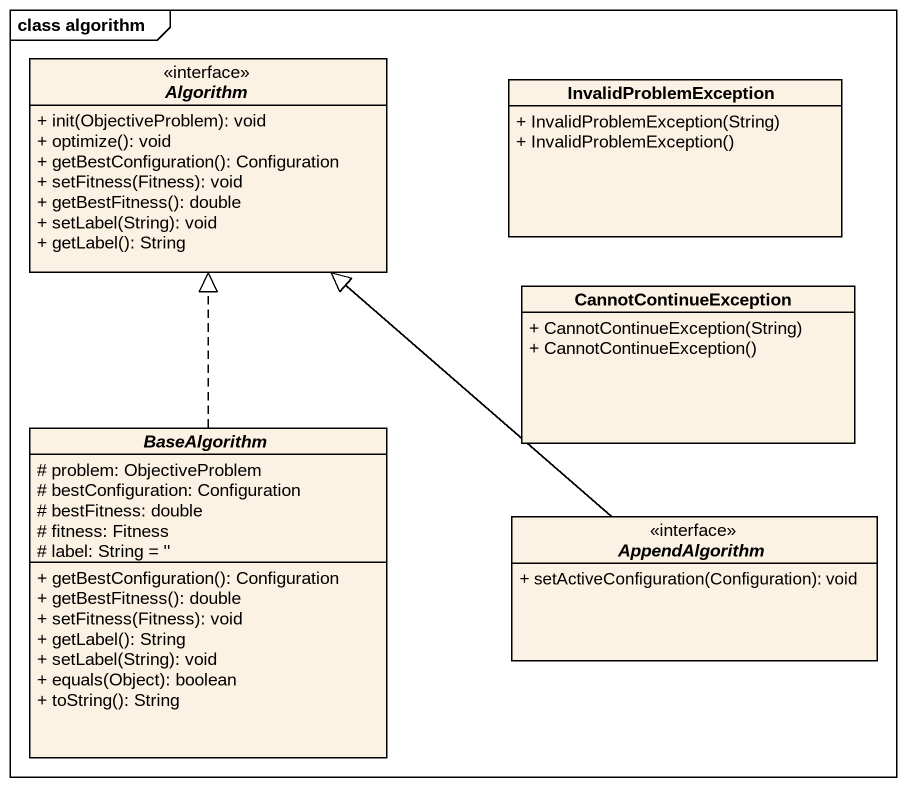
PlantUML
@startuml
mainframe class algorithm
hide circle
hide empty members
skinparam classAttributeIconSize 0
interface Algorithm <<interface>> {
  + init(ObjectiveProblem): void
  + optimize(): void
  + getBestConfiguration(): Configuration
  + setFitness(Fitness): void
  + getBestFitness(): double
  + setLabel(String): void
  + getLabel(): String
}
class InvalidProblemException {
  + InvalidProblemException(String)
  + InvalidProblemException()
}
class CannotContinueException {
  + CannotContinueException(String)
  + CannotContinueException()
}
abstract class BaseAlgorithm {
  # problem: ObjectiveProblem
  # bestConfiguration: Configuration
  # bestFitness: double
  # fitness: Fitness
  # label: String = ''
  + getBestConfiguration(): Configuration
  + getBestFitness(): double
  + setFitness(Fitness): void
  + getLabel(): String
  + setLabel(String): void
  + equals(Object): boolean
  + toString(): String
}
interface AppendAlgorithm <<interface>> {
  + setActiveConfiguration(Configuration): void
}
BaseAlgorithm .up.|> Algorithm
AppendAlgorithm -up-|> Algorithm
@enduml
